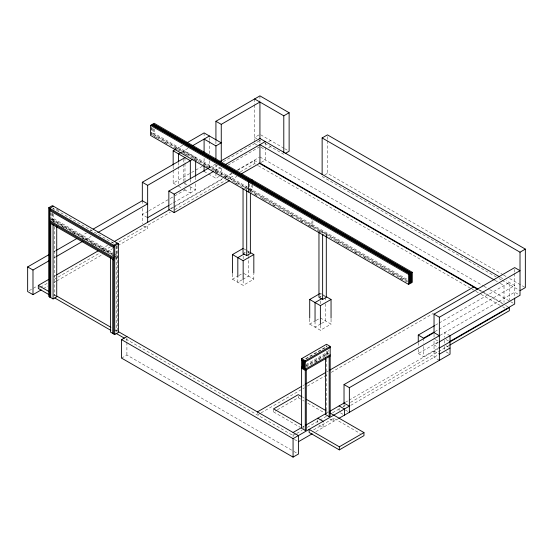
<?xml version="1.0" encoding="UTF-8"?>
<svg xmlns="http://www.w3.org/2000/svg" width="553" height="553" viewBox="0 0 553 553"><rect width="100%" height="100%" fill="white"/><g stroke="black" fill="none" stroke-linecap="round" stroke-linejoin="round"><path stroke-width="0.41" stroke-dasharray="2.77 2.07" d="M407.976 281.359L152.863 134.068L151.868 134.649L151.868 125.469M153.195 128.87L153.195 133.874L154.197 133.301L407.796 279.714M52.404 209.089L53.399 208.509L113.683 243.313M49.735 220.633L53.399 218.518L112.943 252.894M51.934 220.523L53.399 219.672M176.103 149.082L182.732 145.259M181.439 152.165L188.068 148.335M193.661 158.773L195.658 157.619L195.658 160.17M53.71 251.885L55.943 250.599M80.517 236.414L86.475 232.972M90.201 230.822L91.687 229.965M173.158 170.359L173.158 183.119L190.833 172.916M191.573 172.488L203.359 165.686M209.165 167.787L215.138 164.338M53.835 257.974L56.067 256.689M85.107 239.919L91.065 236.484M217.419 165.071L215.926 165.935L221.262 169.011L222.748 168.153M223.364 161.642L259.931 140.524M214.502 170.863L220.474 167.421M148.211 211.191L142.321 214.585L147.658 217.668M148.944 210.762L169.543 198.873M170.283 198.444L173.96 196.322M174.693 195.9L184.992 189.949L184.992 187.398M227.954 165.147L259.191 147.112M268.599 141.679L270.597 140.524L270.597 142.833M169.73 204.921L172.667 203.228M173.407 202.799L195.658 189.949L195.658 183.147M208.536 173.974L215.933 178.246L220.599 175.557M268.599 147.838L270.597 146.683M170.345 208.675L174.077 206.525M174.824 206.089L222.603 178.508M225.589 176.78L231.562 173.331M237.534 169.889L259.184 157.384M29.136 290.705L37.328 285.977M53.71 276.521L56.219 275.076M101.372 249.002L107.676 245.366M111.796 242.981L113.642 241.924M171.071 208.771L172.564 207.907M173.31 207.479L222.527 179.061M225.513 177.333L232.225 173.462M237.444 170.448L254.601 160.543L257.587 162.271M38.316 288.486L39.809 287.629M40.556 287.194L48.014 282.894M53.98 279.445L99.471 253.177M103.95 250.599L110.662 246.721M118.86 241.986L170.324 212.276M174.796 209.691L225.513 180.409M226.26 179.981L234.465 175.246M240.431 171.803L254.601 163.619L257.587 165.347M230.926 179.863L236.898 176.414M261.265 162.347L265.267 160.031L265.267 141.554M43.41 288.625L47.876 286.046M53.835 282.604L56.067 281.318M56.814 280.889L102.982 254.235M106.701 252.085L112.66 248.643M117.872 245.636L147.658 228.437L147.658 224.193M113.738 257.587L117.409 255.472L113.683 253.322M115.204 257.898L117.409 256.627L113.683 254.477M115.204 259.053L117.409 257.781L113.683 255.631M244.516 187.979L246.714 186.714L246.714 189.299M324.798 174.9L327.466 173.359L502.947 274.668M243.783 253.074L245.249 252.23M232.495 274.101L232.495 279.196L238.184 275.912M238.896 275.505L243.161 273.037M318.963 232.661L322.634 230.546L322.634 233.131M242.09 279.818L237.825 282.279L237.825 278.035M242.802 279.403L248.491 276.12L248.491 257.435M322.634 234.776L326.298 232.661L326.298 236.11M232.495 279.196L243.161 285.355L253.827 279.196L253.827 274.101M121.57 358.116L126.907 355.033L293.18 451.034M319.696 296.906L321.169 296.062M309.715 319.005L309.715 324.099L315.404 320.816M316.116 320.401L320.381 317.94L331.047 324.099L331.047 319.005M320.74 323.892L315.044 327.176L315.044 322.081M321.445 323.484L325.717 321.017L325.717 302.332M309.715 324.099L320.381 330.259L331.047 324.099M305.539 358.697L326.775 346.434M305.892 358.904L327.127 346.641M306.003 364.586L326.505 352.752L328.862 354.107L328.862 350.042M306.003 365.74L327.507 353.326L327.507 350.077M305.892 366.217L327.86 353.533L327.86 349.468M306.162 367.213L325.199 356.222M315.258 362.319L319.655 359.782M302.899 385.635L304.385 384.77M326.761 371.858L328.254 370.994M260.387 413.25L257.401 414.978L257.401 411.902M261.134 412.821L302.152 389.139M302.899 388.711L304.385 387.847M307.371 386.125L328.254 374.07M331.233 372.349L433.414 313.357M273.611 408.867L273.611 411.944L276.597 410.222M277.343 409.787L298.254 397.718L301.931 399.847M435.439 325.15L438.425 323.422M439.172 322.993L509.348 282.479L509.348 300.113M434.803 331.676L514.684 285.555L506.361 280.751M440.008 335.339L514.684 292.226L520.014 295.302M418.268 349.337L418.268 353.54L438.425 341.899M438.301 342.48L434.036 344.948L439.365 348.024M418.268 353.54L423.605 356.616L438.536 347.996M302.512 427.034L304.254 426.031M326.629 413.112L328.441 412.068L326.968 411.218M345.272 402.349L348.259 400.628M349.005 400.199L438.494 348.528M296.049 433.842L293.069 435.564L125.054 338.567M296.795 433.414L302.014 430.4M307.24 427.386L326.629 416.188M332.595 412.745L340.054 408.439M343.033 406.718L345.272 405.425M350.491 402.411L449.686 345.141M350.72 405.363L438.301 354.798M313.613 429.868L333.777 418.227L360.28 433.531M315.839 431.658L338.042 418.842M284.021 148.273L259.931 134.365L254.601 137.448L257.442 139.086M284.747 148.695L288.396 150.803M503.693 275.104L506.679 276.825M509.666 278.553L525.35 287.601M500.389 277.309L503.375 279.03M258.154 139.501L262.067 141.762M264.818 143.345L283.793 154.301M322.136 176.435L496.124 276.887M499.11 278.615L501.35 279.908M502.096 280.336L519.267 290.256M495.059 280.385L499.539 282.97M500.285 283.399L504.018 285.555L504.018 302.353M257.442 145.245L254.601 143.607L254.601 141.029M261.002 147.298L265.267 149.766M259.931 156.955L483.225 285.873M483.972 286.302L489.198 289.316M489.944 289.751L509.348 300.956M510.682 301.724L513.35 303.265M479.382 289.813L481.622 291.106M482.368 291.535L503.271 303.604M478.884 290.035L483.343 292.606M484.089 293.035L504.889 305.049M505.636 305.477L509.348 307.62M258.334 165.776L471.439 288.811M472.186 289.247L473.686 290.104M475.912 291.396L480.37 293.968M481.117 294.396L501.917 306.41M502.663 306.839L504.889 308.125M195.658 157.619L183.824 150.782L183.824 152.49M153.195 133.874L247.55 188.352M248.297 188.78L407.547 280.724M152.614 135.077L228.88 179.11M231.873 180.838L246.825 189.472M249.818 191.2L257.297 195.513M260.283 197.241L275.242 205.875M278.228 207.603L293.187 216.237M296.18 217.965L322.281 233.034M325.254 234.749L406.98 281.933M154.501 136.556L158.96 139.128M164.165 142.128L167.137 143.842M174.561 148.135L179.02 150.706M184.225 153.713L188.684 156.285M193.882 159.285L198.34 161.863M205.771 166.149L207.997 167.435M215.345 171.755L218.4 173.442M223.599 176.448L228.057 179.02M234.742 182.877L237.714 184.598M254.836 194.483L257.083 195.776M262.316 198.797L265.309 200.525M272.781 204.838L275.028 206.138M290.733 215.2L292.972 216.5M300.452 220.813L303.438 222.541M307.924 225.133L310.917 226.854M318.397 231.175L320.636 232.467M336.342 241.537L339.335 243.265M344.567 246.285L349.054 248.878M354.286 251.898L357.279 253.62M364.005 257.511L366.998 259.233M372.231 262.26L376.717 264.846M381.95 267.866L384.943 269.594M391.676 273.479L394.662 275.207M399.895 278.228L402.888 279.956M204.098 171.416L207.797 173.552M450.038 335.706L444.702 332.63L444.702 337.247M184.564 183.548L189.002 186.105M189.741 186.534L195.658 189.949M446.036 339.556L448.704 341.097M173.158 183.119L177.16 185.428M178.495 186.202L181.453 187.909M184.412 189.617L190.329 193.032L190.329 186.223M435.37 339.556L438.038 341.097M446.036 345.715L448.704 347.256M446.036 351.874L448.704 353.415M434.036 351.107L439.365 354.183M439.365 360.342L434.036 357.266L434.036 338.574M243.825 248.795L246.493 250.336M247.163 250.716L249.825 252.258M321.715 294.078L320.381 293.311L320.381 297.555M322.378 294.466L325.046 296.007M247.447 251.802L249.645 253.074M323.367 295.634L324.832 296.484M243.825 273.424L253.827 279.196M143.656 226.129L147.658 228.437M326.505 353.906L327.97 354.75M326.975 355.33L325.51 354.48L325.51 356.194M56.378 209.075L58.611 210.361M52.404 219.099L112.943 254.048M112.349 254.097L52.065 219.292L52.065 213.451M112.943 255.203L53.399 220.827L53.399 213.949M114.326 256.392L51.07 219.866L51.07 213.195M52.224 220.917L55.196 222.638M61.895 226.502L64.874 228.223M72.319 232.516L75.291 234.237M81.996 238.108L84.968 239.822M91.667 243.693L94.646 245.408M101.344 249.279L104.323 250.993M345.362 410.001L348.031 411.536M340.441 412.835L343.109 414.377M302.671 397.192L304.143 398.042M302.671 400.268L304.143 401.119M307.821 403.248L324.023 412.6M329.775 418.994L333.777 421.31L333.777 416.685M319.109 425.153L323.104 427.469L323.104 421.31M273.611 411.944L300.113 427.248M54.021 294.479L56.261 295.772M115.335 329.878L117.575 331.171M53.399 294.887L55.57 296.138M114.077 329.92L117.409 331.841L117.409 245.463M294.403 439.421L297.065 440.962M293.926 451.462L298.399 454.048M514.684 269.29L514.684 272.684M514.684 273.535L514.684 297.314M444.702 340.323L444.702 343.406M444.702 346.482L444.702 349.565M434.036 334.323L434.036 337.724M423.605 338.139L423.605 343.178M423.605 346.537L423.605 356.616M418.268 342.618L418.268 345.978M344.028 404.132L344.028 407.526M339.107 408.218L339.107 410.526M327.466 136.577L327.466 139.999M327.466 140.849L327.466 173.359M326.505 345.438L326.505 347.063M326.505 351.12L326.505 355.62M326.505 359.049L326.505 372.777M326.505 373.634L326.505 410.52M326.505 411.384L326.505 413.955M325.717 297.238L325.717 301.482M320.381 300.956L320.381 304.35M320.381 325.164L320.381 330.259M317.775 419.768L317.775 422.845M312.88 220.612L312.88 226.454L311.878 227.027L311.878 217.854M303.797 426.294L303.797 428.603M298.254 396.176L298.254 397.718M293.069 434.029L293.069 437.112M259.931 95.876L259.931 101.005M259.931 140.158L259.931 143.248M254.601 98.952L254.601 104.102M254.601 104.939L254.601 140.524M254.601 160.543L254.601 163.619M252.272 184.916L252.272 189.921L251.269 190.495L251.269 185.49M250.378 188.829L250.378 191.414M249.603 183.955L249.603 191.456M248.491 251.491L248.491 253.191M248.491 254.034L248.491 256.585M243.161 256.053L243.161 259.454M243.161 280.26L243.161 285.355M221.262 168.361L221.262 175.17M215.926 141.029L215.926 144.464M215.926 164.213L215.933 172.287M215.933 173.144L215.933 178.246M209.428 137.704L209.428 140.255M209.428 141.112L209.428 153.872M209.428 160.681L209.428 167.49M204.092 132.92L204.092 137.179M204.092 158.448L204.098 164.607M195.658 177.188L195.658 179.739M190.329 179.414L190.329 182.822M184.992 157.619L184.992 162.72M184.992 163.57L184.992 180.589M184.992 181.439L184.992 186.548M183.824 159.292L183.824 163.55M183.824 164.4L183.824 181.419M178.495 162.375L178.495 165.776M178.495 166.626L178.495 183.644M173.158 166.1L173.158 169.501M154.197 129.126L154.197 133.301M152.863 128.227L152.863 134.068M151.536 127.328L151.536 134.835M142.321 200.725L142.321 205.225M142.321 208.37L142.321 223.661M126.907 338.236L126.907 341.595M126.907 342.438L126.907 355.033M116.407 246.044L116.407 256.046M116.407 257.207L116.407 331.268M116.075 246.237L116.075 256.239M54.401 226.571L54.401 295.468M53.399 207.921L53.399 209.642M52.404 213.258L52.404 220.26M50.731 212.552L50.731 220.059"/><path stroke-width="0.83" d="M53.399 206.2L49.735 208.315L49.735 297.009L49.735 222.942L113.738 259.896M325.51 357.915L325.51 414.529L329.173 416.651L330.176 416.07L330.176 346.399L305.277 360.77L305.277 430.448L306.279 429.868L306.279 369.819M150.534 125.407L151.536 124.826L409.621 273.832L409.621 283.841L408.619 284.422L150.534 135.416L150.534 125.407L408.619 274.412L409.621 273.832M56.731 226.198L56.731 296.816L53.067 298.931L48.733 296.429L48.733 207.741L52.404 205.626L118.404 243.728L118.404 332.422L114.741 334.537L110.406 332.035L110.406 257.974M215.926 140.172L215.926 121.28L259.931 95.876L289.129 112.729L289.129 151.225L285.127 153.534M173.158 165.25L173.158 150.782L175.37 149.51M187.156 142.702L204.092 132.92L221.262 142.833L215.933 145.909L204.098 139.079L204.098 152.697M215.926 121.28L221.262 124.356L259.931 102.035L259.931 138.955M181.439 152.165L178.495 153.865L178.495 161.524M192.485 145.785L209.428 136.003M142.321 200.974L142.321 182.248L184.992 157.619M142.321 182.248L147.658 185.331L192.99 159.153M254.601 98.952L283.793 115.812L289.129 112.729M41.178 289.917L32.986 294.645L27.65 291.562L27.65 266.933L49.245 254.47M56.689 250.17L76.798 238.557M93.181 229.101L142.321 200.725L147.658 203.808L97.77 232.613M229.433 180.72L174.188 212.615L168.852 209.539L168.852 191.061L208.419 168.216M219.617 161.752L259.931 138.478L499.642 276.873M27.65 266.933L32.986 270.016L48.623 260.988M56.814 256.26L82.874 241.212M168.852 191.061L174.188 194.144L213.755 171.299M225.7 164.4L265.267 141.554M147.658 217.668L168.99 205.35M48.788 294.535L38.316 288.486L38.316 285.41L48.761 279.383M56.966 274.647L97.985 250.965M114.388 241.495L169.577 209.628M117.409 243.154L113.738 245.269L113.738 333.964M48.733 207.741L114.741 245.85L118.404 243.728M241.378 173.829L260.041 163.052M322.136 174.727L322.136 137.946L327.466 134.863L525.35 249.113L525.35 287.601L520.014 290.684M249.603 181.453L248.601 182.027L248.601 192.036M251.269 180.492L252.272 179.912M232.495 273.251L232.495 254.567L243.161 248.408M244.226 253.951L237.825 257.65L237.825 277.184M311.878 217.018L312.88 216.444M243.044 188.829L243.044 253.495L246.714 255.617L250.378 253.495L250.378 193.142M232.495 254.567L243.161 260.726L253.827 254.567L253.827 273.251M118.328 331.606L298.399 435.57L298.399 454.048L293.069 457.124L121.57 358.116L121.57 339.639L126.907 336.556M309.715 318.155L309.715 299.47L319.669 293.719M322.157 298.44L315.044 302.546L315.044 321.231M318.963 232.661L318.963 297.327L322.634 299.443L326.298 297.327L326.298 236.11M309.715 299.47L320.381 305.629L331.047 299.47L331.047 318.155M409.953 273.645L410.948 273.064L410.948 283.074L409.953 283.648L409.953 273.645L151.868 124.639L152.863 124.059L410.948 273.064M411.28 272.871L412.282 272.297L412.282 282.306L411.28 282.88L411.28 272.871L153.195 123.865L154.197 123.291L412.282 272.297M305.277 430.448L301.606 428.326L301.606 358.655L326.505 344.284L330.176 346.399M330.176 347.554L305.277 361.925L301.606 359.809M330.176 354.867L305.277 369.238L301.606 367.123M330.176 356.021L305.277 370.392L301.606 368.277M322.136 137.946L520.014 252.189L525.35 249.113M257.401 411.902L301.406 386.492M305.878 383.913L326.014 372.287M329.747 370.13L473.686 287.028M434.036 314.152L514.684 267.59L520.014 270.666L439.365 317.228L434.036 314.152L434.036 332.837M418.268 341.782L418.268 335.063L434.693 325.579M434.057 332.104L423.605 338.139L418.268 335.063M344.028 384.591L434.036 332.63L439.365 335.706L349.358 387.674L344.028 384.591L344.028 403.282M439.365 341.865L520.014 295.302L520.014 252.189M449.734 341.533L514.684 304.032L514.684 298.157M293.069 432.487L302.014 427.324M305.747 425.167L326.305 413.298M329.609 411.391L344.526 402.778M439.365 348.024L509.348 307.62L509.348 310.696L449.686 345.141M121.57 339.639L293.069 438.647L349.358 406.151L344.028 403.068M439.365 354.183L450.038 348.024M298.399 441.729L312.21 433.759M338.754 418.434L450.038 354.183L450.038 335.706M339.321 446.803L363.964 432.577L363.964 435.66L339.321 449.886L309.134 432.453L309.134 429.377L339.321 446.803L339.321 449.886M494.313 279.956L259.931 144.637L259.931 163.114L477.889 288.949M259.087 163.135L478.145 289.606M173.158 150.782L190.329 160.695L190.329 178.564M250.495 252.645L253.827 254.567M325.717 296.387L331.047 299.47M113.738 246.424L49.735 209.469L49.735 208.315M113.738 247.578L49.735 210.624L49.735 221.788L113.738 258.742M301.606 358.655L305.277 360.77M49.735 220.633L113.738 257.587M339.107 405.909L344.443 408.992L344.443 415.151M301.931 396.764L298.254 394.642L273.611 408.867L301.585 425.022M306.348 399.314L326.229 410.796M329.775 412.835L363.964 432.577M317.775 418.227L323.104 421.31M38.316 285.41L48.788 291.459M57.014 296.208L110.849 327.286M54.768 297.984L110.849 330.362M116.082 333.383L124.307 338.132M439.365 317.228L439.365 360.342M408.619 274.412L408.619 284.422M349.358 387.674L349.358 412.31M329.173 356.595L329.173 416.651M322.634 234.776L322.634 299.443M320.381 305.629L320.381 324.314M304.274 361.351L304.274 368.664M303.963 361.171L303.963 368.485M302.961 360.591L302.961 367.904M302.609 360.39L302.609 367.704M293.069 438.647L293.069 457.124M283.793 115.812L283.793 152.593M246.714 190.944L246.714 255.617M243.161 260.726L243.161 279.41M221.262 124.356L221.262 161.559M215.933 145.909L215.933 158.676M204.098 165.458L204.098 171.416M195.658 161.02L195.658 176.338M174.188 194.144L174.188 212.615M147.658 185.331L147.658 222.493M114.741 245.85L114.741 334.537M112.743 259.322L112.743 333.383M53.067 224.871L53.067 298.931M50.731 223.523L50.731 297.583M32.986 270.016L32.986 294.645"/></g></svg>
